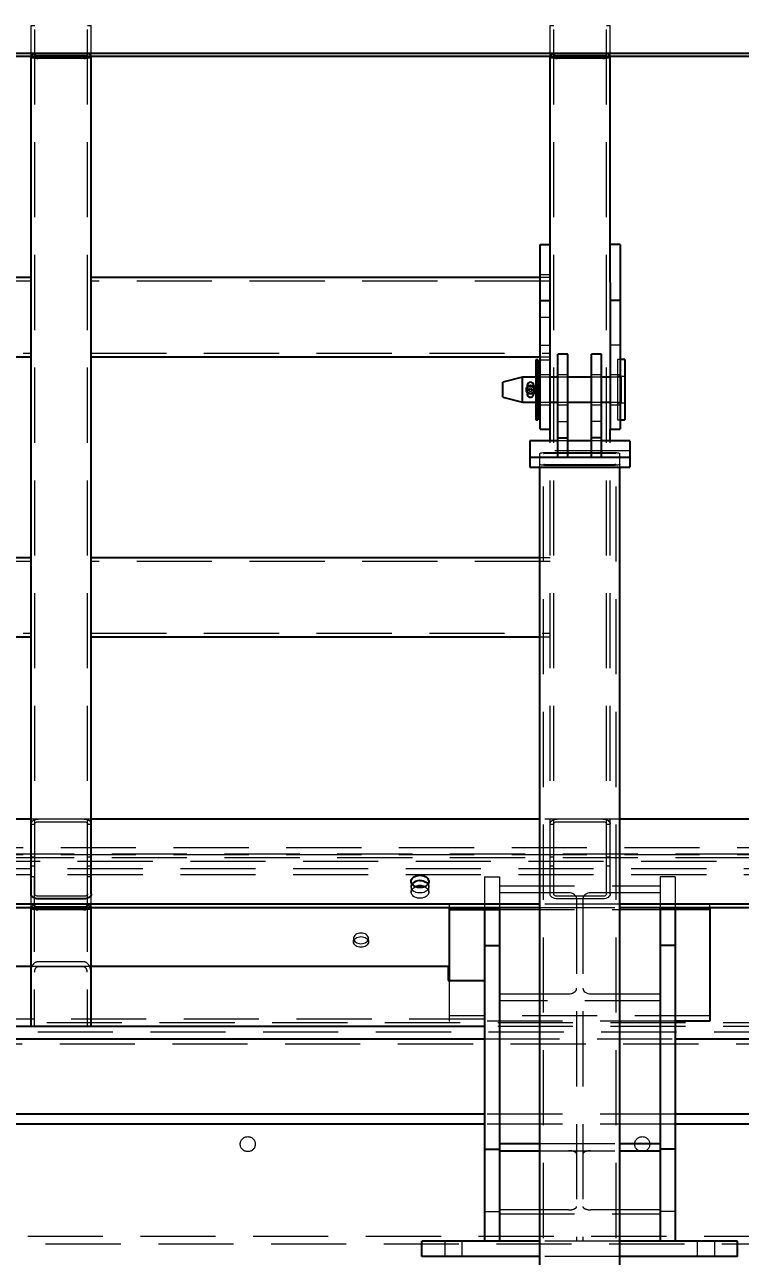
# Model space of a CAD drawing. Header units: millimetres. Extents: x 1293 to 41893, y 1011 to 26911.
# Drawn here: x 8971 to 9576, y 7712 to 8753 of the extents above; entities that cross this region are included whole.
import ezdxf

# ---------------------------------------------------------------- set-up
doc = ezdxf.new("R2010")
doc.units = ezdxf.units.MM
doc.header["$LTSCALE"] = 50
doc.linetypes.add('HIDDEN', pattern=[1.905, 1.27, -0.635])
doc.layers.add('CAPA_1', color=7, linetype='Continuous')
doc.layers.add('MAQUINAS', color=11, linetype='Continuous')
doc.styles.add('SLDTEXTSTYLE0', font='TXT', dxfattribs={"width": 0.75})
doc.dimstyles.new('SLDDIMSTYLE0', dxfattribs={"dimtxt": 100, "dimasz": 100, "dimexe": 0, "dimexo": 0.0625, "dimgap": 25, "dimtad": 2, "dimdec": 0, "dimlfac": 1.5, "dimrnd": 1e-09, "dimzin": 12, "dimdsep": 46, "dimtxsty": 'SLDTEXTSTYLE0', "dimsah": 1, "dimcen": 0.09, "dimadec": 0, "dimazin": 3, "dimtfac": 1, "dimtdec": 0, "dimtofl": 0, "dimtmove": 0, "dimatfit": 3, "dimfxl": 1, "dimfrac": 2, "dimtolj": 1, "dimtzin": 12, "dimarcsym": 0})

# ---------------------------------------------------------------- blocks, each defined once
blk = doc.blocks.new('_D_15')
at = {"layer": 'CAPA_1', "transparency": 16777216}
for p, q in [((6530.1, 8742.4), (6530.1, 9415.6)), ((16745.2, 6492), (16745.2, 9415.6)), ((6530.1, 9365.6), (16745.2, 9365.6))]:
    blk.add_line(p, q, dxfattribs=at)
for points in [[(6530.1, 9365.6), (6630.1, 9350.3), (6630.1, 9381)], [(16745.2, 9365.6), (16645.2, 9381), (16645.2, 9350.3)]]:
    blk.add_solid(points, dxfattribs=at)
at = {"layer": 'CAPA_1', "transparency": 16777216, "insert": (11452.9, 9494.6), "char_height": 100, "attachment_point": 1, "style": 'SLDTEXTSTYLE0'}
blk.add_mtext('15323', dxfattribs=at)
blk = doc.blocks.new('_D_16')
at = {"layer": 'CAPA_1', "transparency": 16777216}
for p, q in [((6530.1, 8742.4), (6530.1, 9115.6)), ((10510.5, 8346.2), (10510.5, 9115.6)), ((10510.5, 9065.6), (6530.1, 9065.6))]:
    blk.add_line(p, q, dxfattribs=at)
for points in [[(6530.1, 9065.6), (6630.1, 9050.3), (6630.1, 9081)], [(10510.5, 9065.6), (10410.5, 9081), (10410.5, 9050.3)]]:
    blk.add_solid(points, dxfattribs=at)
at = {"layer": 'CAPA_1', "transparency": 16777216, "insert": (8372.6, 9194.6), "char_height": 100, "attachment_point": 1, "style": 'SLDTEXTSTYLE0'}
blk.add_mtext('5971', dxfattribs=at)

msp = doc.modelspace()

# ---------------------------------------------------------------- linework, layer by layer
at = {"color": 1, "linetype": 'HIDDEN', "lineweight": 18}
for p, q in [((8976.3765994, 8751.9262688), (8979.4245994, 8751.9262688)), ((8976.3765994, 8725.989247), (8976.3765994, 8751.9262688)), ((8979.4245994, 8018.4474688), (8979.4245994, 8751.9262688)), ((9024.1285994, 8751.9262688), (9027.1765994, 8751.9262688)), ((9024.1285994, 8018.4474688), (9024.1285994, 8751.9262688)), ((9027.1765994, 8725.989247), (9027.1765994, 8751.9262688)), ((9414.9515994, 8751.9262688), (9417.9995994, 8751.9262688)), ((9414.9515994, 8725.989247), (9414.9515994, 8751.9262688)), ((9417.9995994, 8018.4474688), (9417.9995994, 8751.9262688)), ((9462.7035994, 8751.9262688), (9465.7515994, 8751.9262688)), ((9462.7035994, 8018.4474688), (9462.7035994, 8751.9262688)), ((9465.7515994, 8725.989247), (9465.7515994, 8751.9262688)), ((8979.4245994, 8724.2371458), (8976.3765994, 8724.2371458)), ((9021.0805994, 8726.5720124), (8982.4725994, 8726.5720124)), ((9021.0805994, 8726.3924072), (8982.4725994, 8726.3924072)), ((9027.1765994, 8724.2371458), (9024.1285994, 8724.2371458)), ((9417.9995994, 8724.2371458), (9414.9515994, 8724.2371458)), ((9459.6555994, 8726.5720124), (9421.0475994, 8726.5720124)), ((9459.6555994, 8726.3924072), (9421.0475994, 8726.3924072)), ((9465.7515994, 8724.2371458), (9462.7035994, 8724.2371458)), ((9465.7515994, 8566.8351763), (9465.7182661, 8566.8351763)), ((9465.7182661, 8566.8351763), (9465.7182661, 8534.7745143)), ((8976.3765994, 8535.9005672), (8588.6015994, 8535.9005672)), ((9414.9515994, 8535.9005672), (9027.1765994, 8535.9005672)), ((9406.4515994, 8541.473613), (9414.9182661, 8541.473613)), ((9414.9182661, 8538.9485672), (9406.4515994, 8538.9485672)), ((9465.7515994, 8410.9366675), (9465.7515994, 8535.2246747)), ((9406.4515994, 8505.5525886), (9414.9182661, 8505.5525886)), ((9406.4515994, 8481.9823625), (9414.9182661, 8481.9823625)), ((9474.1849327, 8481.9823625), (9465.7182661, 8481.9823625)), ((8588.6015994, 8475.20461), (8976.3765994, 8475.20461)), ((9027.1765994, 8475.20461), (9414.9515994, 8475.20461)), ((9406.4515994, 8472.15661), (9414.9182661, 8472.15661)), ((9406.4515994, 8469.6315641), (9414.9182661, 8469.6315641)), ((9471.8268163, 8469.671113), (9471.8268163, 8418.871113)), ((9474.1849327, 8469.671113), (9471.8268163, 8469.671113)), ((9404.6951497, 8455.701113), (9403.0018163, 8455.701113)), ((9404.6951497, 8454.8544463), (9403.0018163, 8454.8544463)), ((9414.9182661, 8456.9700009), (9406.4515994, 8456.9700009)), ((9414.9182661, 8454.8544463), (9406.4515994, 8454.8544463)), ((9414.9515994, 8433.6877796), (9414.9515994, 8454.8544463)), ((9430.0268163, 8456.971113), (9421.5601497, 8456.971113)), ((9430.0268163, 8454.8544463), (9421.5601497, 8454.8544463)), ((9458.493483, 8456.971113), (9450.0268163, 8456.971113)), ((9458.493483, 8454.8544463), (9450.0268163, 8454.8544463)), ((9474.1849327, 8456.9700009), (9465.7182661, 8456.9700009)), ((9475.0018163, 8454.8544463), (9465.7182661, 8454.8544463)), ((9478.1768163, 8455.3877796), (9471.8268163, 8455.3877796)), ((9475.0018163, 8454.8544463), (9475.0018163, 8433.6877796)), ((9395.4689934, 8440.7646801), (9401.1414563, 8440.7165995)), ((9401.1710941, 8444.2132072), (9395.4986312, 8444.2612878)), ((9401.1713811, 8444.2470727), (9395.4989182, 8444.2951533)), ((9401.2010189, 8447.7436804), (9395.528556, 8447.791761)), ((9403.0018163, 8433.6877796), (9404.6951497, 8433.6877796)), ((9403.0018163, 8432.841113), (9404.6951497, 8432.841113)), ((9406.4515994, 8433.6877796), (9414.9182661, 8433.6877796)), ((9406.4515994, 8431.5700009), (9414.9182661, 8431.5700009)), ((9421.5601497, 8433.6877796), (9430.0268163, 8433.6877796)), ((9421.5601497, 8431.571113), (9430.0268163, 8431.571113)), ((9450.0268163, 8433.6877796), (9458.493483, 8433.6877796)), ((9450.0268163, 8431.571113), (9458.493483, 8431.571113)), ((9465.7182661, 8433.6877796), (9475.0018163, 8433.6877796)), ((9465.7182661, 8431.5700009), (9474.1849327, 8431.5700009)), ((9471.8268163, 8433.1544463), (9478.1768163, 8433.1544463)), ((9471.8268163, 8418.871113), (9474.1849327, 8418.871113)), ((9421.5601497, 8417.4490666), (9430.0268163, 8417.4490666)), ((9458.493483, 8417.4490666), (9450.0268163, 8417.4490666)), ((9414.9515994, 8018.4474688), (9414.9515994, 8401.0026916)), ((9430.0268163, 8401.0026916), (9421.5601497, 8401.0026916)), ((9458.493483, 8401.0026916), (9450.0268163, 8401.0026916)), ((9465.7515994, 8018.4474688), (9465.7515994, 8401.0026916)), ((9482.3601497, 8392.6479332), (9397.693483, 8392.6479332)), ((9406.1601497, 8378.927674), (9406.1601497, 8390.2441438)), ((9409.3436163, 6870.3372095), (9409.3436163, 8390.2441438)), ((9412.527083, 8391.2759072), (9467.5265497, 8391.2759072)), ((9412.527083, 8390.7600255), (9467.5265497, 8390.7600255)), ((9470.7100163, 6870.3372095), (9470.7100163, 8390.2441438)), ((9473.893483, 8378.927674), (9473.893483, 8390.2441438)), ((9467.5265497, 8380.8155817), (9412.527083, 8380.8155817)), ((9467.5265497, 8380.2996999), (9412.527083, 8380.2996999)), ((8976.3765994, 8299.2554977), (8588.6015994, 8299.2554977)), ((9414.9515994, 8299.2554977), (9027.1765994, 8299.2554977)), ((9414.9515994, 8302.3034977), (9406.1601497, 8302.3034977)), ((8588.6015994, 8238.5595405), (8976.3765994, 8238.5595405)), ((9027.1765994, 8238.5595405), (9414.9515994, 8238.5595405)), ((9406.1601497, 8235.5115405), (9414.9515994, 8235.5115405)), ((9027.1765994, 8081.4888668), (8976.3765994, 8081.4888668)), ((8979.4245994, 8076.9987387), (8976.3765994, 8076.9987387)), ((8982.4725994, 8079.3336053), (9021.0805994, 8079.3336053)), ((9027.1765994, 8076.9987387), (9024.1285994, 8076.9987387)), ((9473.893483, 8081.4888668), (9406.1601497, 8081.4888668)), ((9417.9995994, 8076.9987387), (9414.9515994, 8076.9987387)), ((9421.0475994, 8079.3336053), (9459.6555994, 8079.3336053)), ((9465.7515994, 8076.9987387), (9462.7035994, 8076.9987387)), ((7096.4969692, 8057.5415171), (10502.0649327, 8057.5415171)), ((10507.9615427, 8045.5678423), (7095.2916519, 8045.5678423)), ((7096.4969692, 8051.5546797), (10502.0649327, 8051.5546797)), ((9584.3537317, 8051.8610926), (7251.0203983, 8051.8610926)), ((9584.3537317, 8048.8676739), (7251.0203983, 8048.8676739)), ((8979.4245994, 8049.3096157), (8976.3765994, 8049.3096157)), ((9027.1765994, 8049.3096157), (9024.1285994, 8049.3096157)), ((9417.9995994, 8049.3096157), (9414.9515994, 8049.3096157)), ((9465.7515994, 8049.3096157), (9462.7035994, 8049.3096157)), ((10499.4948761, 8034.3957061), (7191.6756998, 8034.3957061)), ((10499.4948761, 8039.5810049), (7242.1615427, 8039.5810049)), ((8979.4245994, 8041.8260689), (8976.3765994, 8041.8260689)), ((9027.1765994, 8041.8260689), (9024.1285994, 8041.8260689)), ((9417.9995994, 8041.8260689), (9414.9515994, 8041.8260689)), ((9465.7515994, 8041.8260689), (9462.7035994, 8041.8260689)), ((8979.1012094, 8032.8458128), (8976.0532094, 8032.8458128)), ((8976.0532094, 8032.8458128), (8976.0532094, 8006.908791)), ((8979.1012094, 8032.8458128), (8979.1012094, 7906.2731913)), ((9026.8532094, 8032.8458128), (9023.8052094, 8032.8458128)), ((9023.8052094, 8032.8458128), (9023.8052094, 7906.2731913)), ((9026.8532094, 8032.8458128), (9026.8532094, 8006.908791)), ((9297.6006998, 8028.8447669), (9297.6006998, 8019.8645108)), ((9312.4173665, 8019.8645108), (9312.4173665, 8028.8447669)), ((9359.4255427, 8032.8458128), (9372.1255427, 8032.8458128)), ((9359.4255427, 8032.8458128), (9359.4255427, 8006.908791)), ((9372.1255427, 8032.8458128), (9372.1255427, 8006.908791)), ((9372.1255427, 8025.1084147), (9507.9308761, 8025.1084147)), ((9520.6308761, 8032.8458128), (9507.9308761, 8032.8458128)), ((9507.9308761, 8032.8458128), (9507.9308761, 8006.908791)), ((9520.6308761, 8032.8458128), (9520.6308761, 8006.908791)), ((9021.0805994, 8016.2922073), (8982.4725994, 8016.2922073)), ((9430.6302094, 8019.1687177), (9372.1255427, 8019.1687177)), ((9459.6555994, 8016.2922073), (9421.0475994, 8016.2922073)), ((9459.6555994, 8014.1369459), (9421.0475994, 8014.1369459)), ((9437.4035427, 8014.3792478), (9437.4035427, 7724.7922405)), ((9442.6528761, 8014.3792478), (9442.6528761, 7724.7922405)), ((9507.9308761, 8019.1687177), (9449.4262094, 8019.1687177)), ((8979.1012094, 8005.1566897), (8976.0532094, 8005.1566897)), ((9020.7572094, 8007.4915563), (8982.1492094, 8007.4915563)), ((8982.1492094, 8007.3119512), (9020.7572094, 8007.3119512)), ((9026.8532094, 8005.1566897), (9023.8052094, 8005.1566897)), ((9330.0282094, 8006.908791), (9330.0282094, 8009.6468178)), ((9372.1255427, 8005.1566897), (9507.9308761, 8005.1566897)), ((9473.893483, 8009.6468178), (9406.1601497, 8009.6468178)), ((9406.1601497, 8006.908791), (9473.893483, 8006.908791)), ((9550.0282094, 8006.908791), (9550.0282094, 8009.6468178)), ((9248.8041465, 7980.7261505), (9248.8041465, 7977.7327317)), ((9261.5041465, 7977.7327317), (9261.5041465, 7980.7261505)), ((9020.7572094, 7960.9453459), (8982.1492094, 7960.9453459)), ((9026.8532094, 7957.0731913), (8976.0532094, 7957.0731913)), ((9020.7572094, 7956.634823), (8982.1492094, 7956.634823)), ((9330.0282094, 7910.8757856), (9330.0282094, 7945.0731913)), ((9372.1255427, 7933.821872), (9430.6302094, 7933.821872)), ((9449.4262094, 7933.821872), (9507.9308761, 7933.821872)), ((9507.9308761, 7927.8821751), (9372.1255427, 7927.8821751)), ((7370.3990058, 7909.5912083), (9703.7323392, 7909.5912083)), ((9359.4255427, 7912.6231913), (7766.3308761, 7912.6231913)), ((9550.0282094, 7915.3659136), (9330.0282094, 7915.3659136)), ((9520.6308761, 7910.8757856), (9330.0282094, 7910.8757856)), ((7362.7268163, 7901.8837444), (10507.9615427, 7901.8837444)), ((7370.3990058, 7906.5977896), (9703.7323392, 7906.5977896)), ((10492.8282094, 7891.2302403), (7369.393483, 7891.2302403)), ((9359.4255427, 7895.8969069), (9520.6308761, 7895.8969069)), ((9406.1601497, 7807.3138877), (9473.893483, 7807.3138877)), ((9406.1601497, 7801.3741908), (9473.893483, 7801.3741908)), ((9359.4255427, 7750.1089111), (9372.1255427, 7750.1089111)), ((9430.6302094, 7751.3791661), (9372.1255427, 7751.3791661)), ((9372.1255427, 7747.8997722), (9507.9308761, 7747.8997722)), ((9507.9308761, 7751.3791661), (9449.4262094, 7751.3791661)), ((9520.6308761, 7750.1089111), (9507.9308761, 7750.1089111)), ((7354.2601497, 7729.2302403), (10499.4948761, 7729.2302403)), ((7369.393483, 7722.5635736), (10492.8282094, 7722.5635736)), ((9325.9532094, 7724.7922405), (9325.9532094, 7712.0922405)), ((9340.7698761, 7712.0922405), (9340.7698761, 7724.7922405)), ((9473.893483, 7724.7922405), (9406.1601497, 7724.7922405)), ((9539.2865427, 7724.7922405), (9539.2865427, 7712.0922405)), ((9554.1032094, 7712.0922405), (9554.1032094, 7724.7922405)), ((9473.893483, 7712.0922405), (9406.1601497, 7712.0922405))]:
    msp.add_line(p, q, dxfattribs=at)
at = {"color": 7, "linetype": 'Continuous', "lineweight": 25}
for p, q in [((6638.2402488, 8728.7272738), (10133.6971124, 8728.7272738)), ((6638.2402488, 8725.989247), (10133.6971124, 8725.989247)), ((8976.3765994, 8018.4474688), (8976.3765994, 8725.989247)), ((9021.0805994, 8724.2371458), (8982.4725994, 8724.2371458)), ((9027.1765994, 8018.4474688), (9027.1765994, 8725.989247)), ((9414.9515994, 8454.8544463), (9414.9515994, 8725.989247)), ((9459.6555994, 8724.2371458), (9421.0475994, 8724.2371458)), ((9465.7515994, 8535.2246747), (9465.7515994, 8725.989247)), ((9406.4515994, 8566.8351763), (9414.9182661, 8566.8351763)), ((9406.4515994, 8410.9366675), (9406.4515994, 8566.8351763)), ((9414.9182661, 8410.9366675), (9414.9182661, 8566.8351763)), ((9474.1849327, 8566.8351763), (9465.7515994, 8566.8351763)), ((9474.1849327, 8566.8351763), (9474.1849327, 8410.9366675)), ((8976.3765994, 8538.9485672), (8588.6015994, 8538.9485672)), ((9406.4515994, 8538.9485672), (9027.1765994, 8538.9485672)), ((9414.9515994, 8538.9485672), (9414.9182661, 8538.9485672)), ((9465.7182661, 8534.7745143), (9465.7182661, 8410.9366675)), ((9406.4515994, 8519.6947242), (9414.9182661, 8519.6947242)), ((9474.1849327, 8519.6947242), (9465.7182661, 8519.6947242)), ((8588.6015994, 8472.15661), (8976.3765994, 8472.15661)), ((9027.1765994, 8472.15661), (9406.4515994, 8472.15661)), ((9414.9182661, 8472.15661), (9414.9515994, 8472.15661)), ((9430.0268163, 8474.271113), (9421.5601497, 8474.271113)), ((9421.5601497, 8387.2824325), (9421.5601497, 8474.271113)), ((9430.0268163, 8387.2824325), (9430.0268163, 8474.271113)), ((9458.493483, 8474.271113), (9450.0268163, 8474.271113)), ((9450.0268163, 8387.2824325), (9450.0268163, 8474.271113)), ((9458.493483, 8387.2824325), (9458.493483, 8474.271113)), ((9404.6951497, 8469.6044463), (9403.0018163, 8469.6044463)), ((9403.0018163, 8469.6044463), (9403.0018163, 8418.9377796)), ((9404.6951497, 8469.6044463), (9404.6951497, 8418.9377796)), ((9478.1768163, 8469.671113), (9474.1849327, 8469.671113)), ((9478.1768163, 8469.671113), (9478.1768163, 8418.871113)), ((9391.668483, 8454.8544463), (9375.0018163, 8450.6989796)), ((9375.0018163, 8437.8432464), (9375.0018163, 8450.6989796)), ((9403.0018163, 8454.8544463), (9391.668483, 8454.8544463)), ((9391.668483, 8433.6877796), (9391.668483, 8454.8544463)), ((9406.4515994, 8454.8544463), (9404.6951497, 8454.8544463)), ((9421.5601497, 8454.8544463), (9414.9182661, 8454.8544463)), ((9450.0268163, 8454.8544463), (9430.0268163, 8454.8544463)), ((9465.7182661, 8454.8544463), (9458.493483, 8454.8544463)), ((9395.528556, 8447.791761), (9395.4689934, 8440.7646801)), ((9401.2010189, 8447.7436804), (9401.1414563, 8440.7165995)), ((9375.0018163, 8437.8432464), (9391.668483, 8433.6877796)), ((9391.668483, 8433.6877796), (9403.0018163, 8433.6877796)), ((9404.6951497, 8433.6877796), (9406.4515994, 8433.6877796)), ((9414.9182661, 8433.6877796), (9421.5601497, 8433.6877796)), ((9414.9515994, 8401.0026916), (9414.9515994, 8433.6877796)), ((9430.0268163, 8433.6877796), (9450.0268163, 8433.6877796)), ((9458.493483, 8433.6877796), (9465.7182661, 8433.6877796)), ((9403.0018163, 8418.9377796), (9404.6951497, 8418.9377796)), ((9474.1849327, 8418.871113), (9478.1768163, 8418.871113)), ((9406.4515994, 8410.9366675), (9414.9182661, 8410.9366675)), ((9465.7182661, 8410.9366675), (9474.1849327, 8410.9366675)), ((9465.7515994, 8401.0026916), (9465.7515994, 8410.9366675)), ((9421.5601497, 8401.0026916), (9397.693483, 8401.0026916)), ((9397.693483, 8401.0026916), (9397.693483, 8378.927674)), ((9421.5601497, 8403.7288075), (9430.0268163, 8403.7288075)), ((9450.0268163, 8401.0026916), (9430.0268163, 8401.0026916)), ((9458.493483, 8403.7288075), (9450.0268163, 8403.7288075)), ((9482.3601497, 8401.0026916), (9458.493483, 8401.0026916)), ((9482.3601497, 8401.0026916), (9482.3601497, 8378.927674)), ((9397.693483, 8387.2824325), (9482.3601497, 8387.2824325)), ((9397.693483, 8378.927674), (9482.3601497, 8378.927674)), ((9406.1601497, 7085.5262403), (9406.1601497, 8378.927674)), ((9473.893483, 7085.5262403), (9473.893483, 8378.927674)), ((8976.3765994, 8302.3034977), (8588.6015994, 8302.3034977)), ((9406.1601497, 8302.3034977), (9027.1765994, 8302.3034977)), ((8588.6015994, 8235.5115405), (8976.3765994, 8235.5115405)), ((9027.1765994, 8235.5115405), (9406.1601497, 8235.5115405)), ((8976.3765994, 8081.4888668), (8588.6015994, 8081.4888668)), ((9406.1601497, 8081.4888668), (9027.1765994, 8081.4888668)), ((10459.7315994, 8081.4888668), (9473.893483, 8081.4888668)), ((9021.0805994, 8014.1369459), (8982.4725994, 8014.1369459)), ((9406.1601497, 8009.6468178), (7719.593483, 8009.6468178)), ((7719.593483, 8006.908791), (9406.1601497, 8006.908791)), ((8976.0532094, 8006.908791), (8976.0532094, 7906.2731913)), ((9020.7572094, 8005.1566897), (8982.1492094, 8005.1566897)), ((9026.8532094, 8006.908791), (9026.8532094, 7906.2731913)), ((9330.0282094, 7945.0731913), (9330.0282094, 8006.908791)), ((9330.0282094, 8005.1566897), (9372.1255427, 8005.1566897)), ((9359.4255427, 8006.908791), (9359.4255427, 7724.7922405)), ((9372.1255427, 8006.908791), (9372.1255427, 7724.7922405)), ((10504.1815994, 8009.6468178), (9473.893483, 8009.6468178)), ((9473.893483, 8006.908791), (10499.4948761, 8006.908791)), ((9507.9308761, 8006.908791), (9507.9308761, 7724.7922405)), ((9550.0282094, 8005.1566897), (9507.9308761, 8005.1566897)), ((9520.6308761, 8006.908791), (9520.6308761, 7724.7922405)), ((9550.0282094, 8006.908791), (9550.0282094, 7910.8757856)), ((9359.4255427, 7974.6558744), (9372.1255427, 7974.6558744)), ((9520.6308761, 7974.6558744), (9507.9308761, 7974.6558744)), ((8976.0532094, 7957.0731913), (8588.2782094, 7957.0731913)), ((9328.7588761, 7957.0731913), (9026.8532094, 7957.0731913)), ((9328.7588761, 7957.0731913), (9328.7588761, 7945.0731913)), ((9328.7588761, 7945.0731913), (9359.4255427, 7945.0731913)), ((9550.0282094, 7910.8757856), (9520.6308761, 7910.8757856)), ((9359.4255427, 7906.2731913), (7766.3308761, 7906.2731913)), ((7766.3308761, 7895.8969069), (9359.4255427, 7895.8969069)), ((9520.6308761, 7895.8969069), (10491.5568163, 7895.8969069)), ((9372.1255427, 7807.3138877), (9406.1601497, 7807.3138877)), ((9473.893483, 7807.3138877), (9507.9308761, 7807.3138877)), ((9359.4255427, 7802.6444457), (9372.1255427, 7802.6444457)), ((9372.1255427, 7801.3741908), (9406.1601497, 7801.3741908)), ((9473.893483, 7801.3741908), (9507.9308761, 7801.3741908)), ((9520.6308761, 7802.6444457), (9507.9308761, 7802.6444457)), ((9406.1601497, 7724.7922405), (9306.6948761, 7724.7922405)), ((9306.6948761, 7712.0922405), (9306.6948761, 7724.7922405)), ((9573.3615427, 7724.7922405), (9473.893483, 7724.7922405)), ((9573.3615427, 7712.0922405), (9573.3615427, 7724.7922405)), ((9406.1601497, 7712.0922405), (9306.6948761, 7712.0922405)), ((9573.3615427, 7712.0922405), (9473.893483, 7712.0922405))]:
    msp.add_line(p, q, dxfattribs=at)
at = {"color": 1, "linetype": 'HIDDEN', "lineweight": 18, "flags": 128}
for points in [[(8982.4725994, 8728.7272738), (8981.2833288, 8728.6444483), (8980.1397612, 8728.3991548), (8979.0858433, 8728.0008197), (8978.1620765, 8727.4647509), (8977.4039606, 8726.8115491), (8976.8406298, 8726.0663166), (8976.4937323, 8725.2576922), (8976.3765994, 8724.4167509)], [(8982.4725994, 8726.3924072), (8981.8779641, 8726.43382), (8981.3061803, 8726.5564667), (8980.7792213, 8726.7556343), (8980.3173379, 8727.0236687), (8979.93828, 8727.3502696), (8979.6566146, 8727.7228858), (8979.4831659, 8728.127198), (8979.4245994, 8728.5476687)], [(8982.4725994, 8726.5720124), (8981.8779641, 8726.5305996), (8981.3061803, 8726.4079528), (8980.7792213, 8726.2087853), (8980.3173379, 8725.9407509), (8979.93828, 8725.61415), (8979.6566146, 8725.2415337), (8979.4831659, 8724.8372215), (8979.4245994, 8724.4167509)], [(9027.1765994, 8724.4167509), (9027.0594665, 8725.2576922), (9026.712569, 8726.0663166), (9026.1492382, 8726.8115491), (9025.3911223, 8727.4647509), (9024.4673555, 8728.0008197), (9023.4134376, 8728.3991548), (9022.26987, 8728.6444483), (9021.0805994, 8728.7272738)], [(9024.1285994, 8728.5476687), (9024.0700329, 8728.127198), (9023.8965842, 8727.7228858), (9023.6149188, 8727.3502696), (9023.2358609, 8727.0236687), (9022.7739775, 8726.7556343), (9022.2470185, 8726.5564667), (9021.6752347, 8726.43382), (9021.0805994, 8726.3924072)], [(9024.1285994, 8724.4167509), (9024.0700329, 8724.8372215), (9023.8965842, 8725.2415337), (9023.6149188, 8725.61415), (9023.2358609, 8725.9407509), (9022.7739775, 8726.2087853), (9022.2470185, 8726.4079528), (9021.6752347, 8726.5305996), (9021.0805994, 8726.5720124)], [(9421.0475994, 8728.7272738), (9419.8583288, 8728.6444483), (9418.7147612, 8728.3991548), (9417.6608433, 8728.0008197), (9416.7370765, 8727.4647509), (9415.9789606, 8726.8115491), (9415.4156298, 8726.0663166), (9415.0687323, 8725.2576922), (9414.9515994, 8724.4167509)], [(9421.0475994, 8726.3924072), (9420.4529641, 8726.43382), (9419.8811803, 8726.5564667), (9419.3542213, 8726.7556343), (9418.8923379, 8727.0236687), (9418.51328, 8727.3502696), (9418.2316146, 8727.7228858), (9418.0581659, 8728.127198), (9417.9995994, 8728.5476687)], [(9421.0475994, 8726.5720124), (9420.4529641, 8726.5305996), (9419.8811803, 8726.4079528), (9419.3542213, 8726.2087853), (9418.8923379, 8725.9407509), (9418.51328, 8725.61415), (9418.2316146, 8725.2415337), (9418.0581659, 8724.8372215), (9417.9995994, 8724.4167509)], [(9465.7515994, 8724.4167509), (9465.6344665, 8725.2576922), (9465.287569, 8726.0663166), (9464.7242382, 8726.8115491), (9463.9661223, 8727.4647509), (9463.0423555, 8728.0008197), (9461.9884376, 8728.3991548), (9460.84487, 8728.6444483), (9459.6555994, 8728.7272738)], [(9462.7035994, 8728.5476687), (9462.6450329, 8728.127198), (9462.4715842, 8727.7228858), (9462.1899188, 8727.3502696), (9461.8108609, 8727.0236687), (9461.3489775, 8726.7556343), (9460.8220185, 8726.5564667), (9460.2502347, 8726.43382), (9459.6555994, 8726.3924072)], [(9462.7035994, 8724.4167509), (9462.6450329, 8724.8372215), (9462.4715842, 8725.2415337), (9462.1899188, 8725.61415), (9461.8108609, 8725.9407509), (9461.3489775, 8726.2087853), (9460.8220185, 8726.4079528), (9460.2502347, 8726.5305996), (9459.6555994, 8726.5720124)], [(9406.1601497, 8390.2441438), (9406.2824885, 8390.4454308), (9406.6448036, 8390.6389826), (9407.2331714, 8390.8173608), (9408.0249813, 8390.9737107), (9408.9898044, 8391.1020237), (9410.0905631, 8391.1973689), (9411.2849559, 8391.2560822), (9412.527083, 8391.2759072)], [(9409.3436163, 8390.2441438), (9409.4047858, 8390.3447873), (9409.5859433, 8390.4415632), (9409.8801272, 8390.5307523), (9410.2760321, 8390.6089272), (9410.7584437, 8390.6730838), (9411.308823, 8390.7207563), (9411.9060195, 8390.750113), (9412.527083, 8390.7600255)], [(9467.5265497, 8391.2759072), (9468.7686767, 8391.2560822), (9469.9630696, 8391.1973689), (9471.0638283, 8391.1020237), (9472.0286514, 8390.9737107), (9472.8204613, 8390.8173608), (9473.4088291, 8390.6389826), (9473.7711442, 8390.4454308), (9473.893483, 8390.2441438)], [(9467.5265497, 8390.7600255), (9468.1476132, 8390.750113), (9468.7448096, 8390.7207563), (9469.295189, 8390.6730838), (9469.7776005, 8390.6089272), (9470.1735055, 8390.5307523), (9470.4676894, 8390.4415632), (9470.6488469, 8390.3447873), (9470.7100163, 8390.2441438)], [(9412.527083, 8380.2996999), (9411.2849559, 8380.319525), (9410.0905631, 8380.3782382), (9408.9898044, 8380.4735834), (9408.0249813, 8380.6018965), (9407.2331714, 8380.7582463), (9406.6448036, 8380.9366246), (9406.2824885, 8381.1301763), (9406.1601497, 8381.3314634)], [(9412.527083, 8380.8155817), (9411.9060195, 8380.8254942), (9411.308823, 8380.8548508), (9410.7584437, 8380.9025234), (9410.2760321, 8380.9666799), (9409.8801272, 8381.0448549), (9409.5859433, 8381.134044), (9409.4047858, 8381.2308199), (9409.3436163, 8381.3314634)], [(9473.893483, 8381.3314634), (9473.7711442, 8381.1301763), (9473.4088291, 8380.9366246), (9472.8204613, 8380.7582463), (9472.0286514, 8380.6018965), (9471.0638283, 8380.4735834), (9469.9630696, 8380.3782382), (9468.7686767, 8380.319525), (9467.5265497, 8380.2996999)], [(9470.7100163, 8381.3314634), (9470.6488469, 8381.2308199), (9470.4676894, 8381.134044), (9470.1735055, 8381.0448549), (9469.7776005, 8380.9666799), (9469.295189, 8380.9025234), (9468.7448096, 8380.8548508), (9468.1476132, 8380.8254942), (9467.5265497, 8380.8155817)], [(8976.3765994, 8077.1783438), (8976.4937323, 8078.0192851), (8976.8406298, 8078.8279095), (8977.4039606, 8079.5731421), (8978.1620765, 8080.2263438), (8979.0858433, 8080.7624127), (8980.1397612, 8081.1607478), (8981.2833288, 8081.4060413), (8982.4725994, 8081.4888668)], [(8979.4245994, 8077.1783438), (8979.4831659, 8077.5988145), (8979.6566146, 8078.0031267), (8979.93828, 8078.375743), (8980.3173379, 8078.7023438), (8980.7792213, 8078.9703783), (8981.3061803, 8079.1695458), (8981.8779641, 8079.2921926), (8982.4725994, 8079.3336053)], [(9021.0805994, 8081.4888668), (9022.26987, 8081.4060413), (9023.4134376, 8081.1607478), (9024.4673555, 8080.7624127), (9025.3911223, 8080.2263438), (9026.1492382, 8079.5731421), (9026.712569, 8078.8279095), (9027.0594665, 8078.0192851), (9027.1765994, 8077.1783438)], [(9021.0805994, 8079.3336053), (9021.6752347, 8079.2921926), (9022.2470185, 8079.1695458), (9022.7739775, 8078.9703783), (9023.2358609, 8078.7023438), (9023.6149188, 8078.375743), (9023.8965842, 8078.0031267), (9024.0700329, 8077.5988145), (9024.1285994, 8077.1783438)], [(9414.9515994, 8077.1783438), (9415.0687323, 8078.0192851), (9415.4156298, 8078.8279095), (9415.9789606, 8079.5731421), (9416.7370765, 8080.2263438), (9417.6608433, 8080.7624127), (9418.7147612, 8081.1607478), (9419.8583288, 8081.4060413), (9421.0475994, 8081.4888668)], [(9417.9995994, 8077.1783438), (9418.0581659, 8077.5988145), (9418.2316146, 8078.0031267), (9418.51328, 8078.375743), (9418.8923379, 8078.7023438), (9419.3542213, 8078.9703783), (9419.8811803, 8079.1695458), (9420.4529641, 8079.2921926), (9421.0475994, 8079.3336053)], [(9459.6555994, 8081.4888668), (9460.84487, 8081.4060413), (9461.9884376, 8081.1607478), (9463.0423555, 8080.7624127), (9463.9661223, 8080.2263438), (9464.7242382, 8079.5731421), (9465.287569, 8078.8279095), (9465.6344665, 8078.0192851), (9465.7515994, 8077.1783438)], [(9459.6555994, 8079.3336053), (9460.2502347, 8079.2921926), (9460.8220185, 8079.1695458), (9461.3489775, 8078.9703783), (9461.8108609, 8078.7023438), (9462.1899188, 8078.375743), (9462.4715842, 8078.0031267), (9462.6450329, 8077.5988145), (9462.7035994, 8077.1783438)], [(9311.7025175, 8026.5997078), (9312.0547768, 8025.973419), (9312.3503193, 8025.0578175), (9312.4099068, 8024.1196152), (9312.2316241, 8023.1889668), (9311.8212014, 8022.295784), (9311.19183, 8021.4687745), (9310.3637384, 8020.7345191), (9309.3635422, 8020.1166173), (9308.2233885, 8019.634929), (9306.9799228, 8019.304936), (9305.673111, 8019.1372447), (9304.3449552, 8019.1372447), (9303.0381435, 8019.304936), (9301.7946778, 8019.634929), (9300.6545241, 8020.1166173), (9299.6543278, 8020.7345191), (9298.8262363, 8021.4687745), (9298.1968649, 8022.295784), (9297.7864422, 8023.1889668), (9297.6081595, 8024.1196152), (9297.667747, 8025.0578175), (9297.9632894, 8025.973419), (9298.3155488, 8026.5997079)], [(9308.8249097, 8024.3546382), (9309.8832625, 8023.8094627), (9310.8011014, 8023.1306514), (9311.5327784, 8022.3468636), (9312.0547768, 8021.483291), (9312.3503193, 8020.5676894), (9312.4099068, 8019.6294872), (9312.2316241, 8018.6988387), (9311.8212014, 8017.805656), (9311.19183, 8016.9786465), (9310.3637384, 8016.244391), (9309.3635422, 8015.6264892), (9308.2233885, 8015.1448009), (9306.9799228, 8014.814808), (9305.673111, 8014.6471166), (9304.3449552, 8014.6471166), (9303.0381435, 8014.814808), (9301.7946778, 8015.1448009), (9300.6545241, 8015.6264892), (9299.6543278, 8016.244391), (9298.8262363, 8016.9786465), (9298.1968649, 8017.805656), (9297.7864422, 8018.6988387), (9297.6081595, 8019.6294872), (9297.667747, 8020.5676894), (9297.9632894, 8021.483291), (9298.4852879, 8022.3468636), (9299.2169649, 8023.1306514), (9300.1348037, 8023.8094627), (9301.1931566, 8024.3546382)], [(8982.4725994, 8016.2922073), (8981.8779641, 8016.3336201), (8981.3061803, 8016.4562668), (8980.7792213, 8016.6554344), (8980.3173379, 8016.9234688), (8979.93828, 8017.2500697), (8979.6566146, 8017.6226859), (8979.4831659, 8018.0269982), (8979.4245994, 8018.4474688)], [(9024.1285994, 8018.4474688), (9024.0700329, 8018.0269982), (9023.8965842, 8017.6226859), (9023.6149188, 8017.2500697), (9023.2358609, 8016.9234688), (9022.7739775, 8016.6554344), (9022.2470185, 8016.4562668), (9021.6752347, 8016.3336201), (9021.0805994, 8016.2922073)], [(9421.0475994, 8014.1369459), (9419.8583288, 8014.2197714), (9418.7147612, 8014.4650649), (9417.6608433, 8014.8634), (9416.7370765, 8015.3994688), (9415.9789606, 8016.0526706), (9415.4156298, 8016.7979031), (9415.0687323, 8017.6065275), (9414.9515994, 8018.4474688)], [(9421.0475994, 8016.2922073), (9420.4529641, 8016.3336201), (9419.8811803, 8016.4562668), (9419.3542213, 8016.6554344), (9418.8923379, 8016.9234688), (9418.51328, 8017.2500697), (9418.2316146, 8017.6226859), (9418.0581659, 8018.0269982), (9417.9995994, 8018.4474688)], [(9437.4035427, 8014.3792478), (9437.273395, 8015.313627), (9436.8879534, 8016.2120986), (9436.2620303, 8017.0401347), (9435.4196793, 8017.7659145), (9434.3932718, 8018.3615465), (9433.2222519, 8018.804141), (9431.9516212, 8019.0766894), (9430.6302094, 8019.1687177)], [(9449.4262094, 8019.1687177), (9448.1047976, 8019.0766894), (9446.834167, 8018.804141), (9445.663147, 8018.3615465), (9444.6367395, 8017.7659145), (9443.7943886, 8017.0401347), (9443.1684654, 8016.2120986), (9442.7830238, 8015.313627), (9442.6528761, 8014.3792478)], [(9465.7515994, 8018.4474688), (9465.6344665, 8017.6065275), (9465.287569, 8016.7979031), (9464.7242382, 8016.0526706), (9463.9661223, 8015.3994688), (9463.0423555, 8014.8634), (9461.9884376, 8014.4650649), (9460.84487, 8014.2197714), (9459.6555994, 8014.1369459)], [(9462.7035994, 8018.4474688), (9462.6450329, 8018.0269982), (9462.4715842, 8017.6226859), (9462.1899188, 8017.2500697), (9461.8108609, 8016.9234688), (9461.3489775, 8016.6554344), (9460.8220185, 8016.4562668), (9460.2502347, 8016.3336201), (9459.6555994, 8016.2922073)], [(8982.1492094, 8009.6468178), (8980.9599388, 8009.5639923), (8979.8163712, 8009.3186988), (8978.7624533, 8008.9203637), (8977.8386865, 8008.3842949), (8977.0805707, 8007.7310931), (8976.5172398, 8006.9858606), (8976.1703423, 8006.1772362), (8976.0532094, 8005.3362949)], [(8979.1012094, 8009.4672127), (8979.1597759, 8009.046742), (8979.3332246, 8008.6424298), (8979.61489, 8008.2698136), (8979.9939479, 8007.9432127), (8980.4558313, 8007.6751783), (8980.9827903, 8007.4760107), (8981.5545741, 8007.353364), (8982.1492094, 8007.3119512)], [(8982.1492094, 8007.4915563), (8981.5545741, 8007.4501436), (8980.9827903, 8007.3274968), (8980.4558313, 8007.1283293), (8979.9939479, 8006.8602949), (8979.61489, 8006.533694), (8979.3332246, 8006.1610777), (8979.1597759, 8005.7567655), (8979.1012094, 8005.3362949)], [(9026.8532094, 8005.3362949), (9026.7360765, 8006.1772362), (9026.389179, 8006.9858606), (9025.8258482, 8007.7310931), (9025.0677324, 8008.3842949), (9024.1439656, 8008.9203637), (9023.0900476, 8009.3186988), (9021.94648, 8009.5639923), (9020.7572094, 8009.6468178)], [(9020.7572094, 8007.3119512), (9021.3518447, 8007.353364), (9021.9236285, 8007.4760107), (9022.4505875, 8007.6751783), (9022.9124709, 8007.9432127), (9023.2915288, 8008.2698136), (9023.5731942, 8008.6424298), (9023.7466429, 8009.046742), (9023.8052094, 8009.4672127)], [(9023.8052094, 8005.3362949), (9023.7466429, 8005.7567655), (9023.5731942, 8006.1610777), (9023.2915288, 8006.533694), (9022.9124709, 8006.8602949), (9022.4505875, 8007.1283293), (9021.9236285, 8007.3274968), (9021.3518447, 8007.4501436), (9020.7572094, 8007.4915563)], [(9255.1541465, 7976.2360224), (9256.3929701, 7976.3222989), (9257.5841863, 7976.577813), (9258.6820175, 7976.9927454), (9259.6442746, 7977.5511505), (9260.4339786, 7978.231569), (9261.0207816, 7979.0078528), (9261.3821331, 7979.8501699), (9261.5041465, 7980.7261505), (9261.3821331, 7981.602131), (9261.0207816, 7982.4444481), (9260.4339786, 7983.2207319), (9259.6442746, 7983.9011505), (9258.6820175, 7984.4595555), (9257.5841863, 7984.8744879), (9256.3929701, 7985.130002), (9255.1541465, 7985.2162785), (9253.915323, 7985.130002), (9252.7241067, 7984.8744879), (9251.6262755, 7984.4595555), (9250.6640185, 7983.9011505), (9249.8743145, 7983.2207319), (9249.2875115, 7982.4444481), (9248.92616, 7981.602131), (9248.8041465, 7980.7261505), (9248.92616, 7979.8501699), (9249.2875115, 7979.0078528), (9249.8743145, 7978.231569), (9250.6640185, 7977.5511505), (9251.6262755, 7976.9927454), (9252.7241067, 7976.577813), (9253.915323, 7976.3222989), (9255.1541465, 7976.2360224)], [(9255.1541465, 7973.2426037), (9253.915323, 7973.3288802), (9252.7241067, 7973.5843943), (9251.6262755, 7973.9993267), (9250.6640185, 7974.5577317), (9249.8743145, 7975.2381503), (9249.2875115, 7976.0144341), (9248.92616, 7976.8567512), (9248.8041465, 7977.7327317), (9248.92616, 7978.6087123), (9249.2875115, 7979.4510294), (9249.8743145, 7980.2273132), (9250.6640185, 7980.9077317), (9251.6262755, 7981.4661368), (9252.7241067, 7981.8810692), (9253.915323, 7982.1365833), (9255.1541465, 7982.2228598), (9256.3929701, 7982.1365833), (9257.5841863, 7981.8810692), (9258.6820175, 7981.4661368), (9259.6442746, 7980.9077317), (9260.4339786, 7980.2273132), (9261.0207816, 7979.4510294), (9261.3821331, 7978.6087123), (9261.5041465, 7977.7327317), (9261.3821331, 7976.8567512), (9261.0207816, 7976.0144341), (9260.4339786, 7975.2381503), (9259.6442746, 7974.5577317), (9258.6820175, 7973.9993267), (9257.5841863, 7973.5843943), (9256.3929701, 7973.3288802), (9255.1541465, 7973.2426037)], [(9430.6302094, 7933.821872), (9431.9516212, 7933.9139004), (9433.2222519, 7934.1864487), (9434.3932718, 7934.6290433), (9435.4196793, 7935.2246753), (9436.2620303, 7935.950455), (9436.8879534, 7936.7784912), (9437.273395, 7937.6769627), (9437.4035427, 7938.611342)], [(9442.6528761, 7938.611342), (9442.7830238, 7937.6769627), (9443.1684654, 7936.7784912), (9443.7943886, 7935.950455), (9444.6367395, 7935.2246753), (9445.663147, 7934.6290433), (9446.834167, 7934.1864487), (9448.1047976, 7933.9139004), (9449.4262094, 7933.821872)]]:
    msp.add_lwpolyline(points, dxfattribs=at)
at = {"color": 7, "linetype": 'Continuous', "lineweight": 25, "flags": 128}
for points in [[(9305.0090331, 8034.0832497), (9306.3318421, 8033.9990651), (9307.6121349, 8033.7492171), (9308.8087619, 8033.3417361), (9309.8832625, 8032.7897188), (9310.8011014, 8032.1109075), (9311.5327784, 8031.3271197), (9312.0547768, 8030.4635471), (9312.3503193, 8029.5479456), (9312.4099068, 8028.6097433), (9312.2316241, 8027.6790948), (9311.8212014, 8026.7859121), (9311.19183, 8025.9589026), (9310.3637384, 8025.2246472), (9309.3635422, 8024.6067454), (9308.2233885, 8024.1250571), (9306.9799228, 8023.7950641), (9305.673111, 8023.6273728), (9304.3449552, 8023.6273728), (9303.0381435, 8023.7950641), (9301.7946778, 8024.1250571), (9300.6545241, 8024.6067454), (9299.6543278, 8025.2246472), (9298.8262363, 8025.9589026), (9298.1968649, 8026.7859121), (9297.7864422, 8027.6790948), (9297.6081595, 8028.6097433), (9297.667747, 8029.5479456), (9297.9632894, 8030.4635471), (9298.4852879, 8031.3271197), (9299.2169649, 8032.1109075), (9300.1348037, 8032.7897188), (9301.2093043, 8033.3417361), (9302.4059313, 8033.7492171), (9303.6862241, 8033.9990651), (9305.0090331, 8034.0832497)], [(9305.0090331, 8029.5931216), (9306.3318421, 8029.508937), (9307.6121349, 8029.2590891), (9308.8087619, 8028.851608), (9309.8832625, 8028.2995907), (9310.8011014, 8027.6207794), (9311.5327784, 8026.8369917), (9311.7025175, 8026.5997078)], [(8982.4725994, 8014.1369459), (8981.2833288, 8014.2197714), (8980.1397612, 8014.4650649), (8979.0858433, 8014.8634), (8978.1620765, 8015.3994688), (8977.4039606, 8016.0526706), (8976.8406298, 8016.7979031), (8976.4937323, 8017.6065275), (8976.3765994, 8018.4474688)], [(9027.1765994, 8018.4474688), (9027.0594665, 8017.6065275), (9026.712569, 8016.7979031), (9026.1492382, 8016.0526706), (9025.3911223, 8015.3994688), (9024.4673555, 8014.8634), (9023.4134376, 8014.4650649), (9022.26987, 8014.2197714), (9021.0805994, 8014.1369459)]]:
    msp.add_lwpolyline(points, dxfattribs=at)
at = {"color": 1, "linetype": 'HIDDEN', "lineweight": 18}
for centre in [(9159.4948761, 7806.8969069), (9492.8282094, 7806.8969069)]:
    msp.add_circle(centre, 6.35, dxfattribs=at)
for centre, radius, start, end in [((8980.0138861, 8728.6833879), 3.6398179, 182.1369038482, 227.7472299723), ((9023.5393127, 8728.6833879), 3.6398179, 312.2527700279, 357.8630961517), ((9418.5888861, 8728.6833879), 3.6398179, 182.1369038482, 227.7472299723), ((9462.1143127, 8728.6833879), 3.6398179, 312.2527700277, 357.8630961517), ((9398.3348626, 8444.2372475), 2.8363333, 179.5143643354, 359.5143643354), ((9398.3351497, 8444.271113), 2.8363333, 359.5143643354, 179.5143643354), ((9398.3348626, 8444.2372475), 1.4181667, 179.5143643355, 359.5143643353), ((9398.3351497, 8444.271113), 1.4181667, 359.5143643354, 179.5143643354), ((8979.6904961, 8009.6029319), 3.6398179, 182.1369038481, 227.7472299724), ((9023.2159227, 8009.6029319), 3.6398179, 312.2527700277, 357.8630961519)]:
    msp.add_arc(centre, radius, start, end, dxfattribs=at)
at = {"color": 7, "linetype": 'Continuous', "lineweight": 25}
for centre, radius, start, end in [((8982.2238411, 8731.2855819), 7.0528244, 228.6729379419, 272.0212834809), ((9021.2926176, 8731.3884595), 7.1544559, 268.3018238049, 311.0039547723), ((9420.7988411, 8731.2855819), 7.0528244, 228.672937942, 272.0212834808), ((9459.8676176, 8731.3884595), 7.1544559, 268.3018238048, 311.0039547724), ((9398.3647874, 8447.7677207), 2.8363333, 359.5143643354, 179.5143643354), ((9398.3052249, 8440.7406398), 2.8363333, 179.5143643354, 359.5143643354), ((9304.6001952, 8021.5270534), 8.0764227, 87.098380749, 141.0912544052), ((9304.9278478, 8015.4141712), 9.6891625, 89.5199139326, 112.6717023259), ((9305.0902185, 8015.4141712), 9.6891625, 67.328297743, 90.4800860663), ((8981.9371912, 8012.3080034), 7.1544559, 228.9960452276, 271.6981761952), ((9021.0059677, 8012.2051259), 7.0528244, 267.9787165191, 311.3270620581)]:
    msp.add_arc(centre, radius, start, end, dxfattribs=at)
at = {"color": 1, "linetype": 'HIDDEN', "lineweight": 18}
for centre, major_axis, ratio, start_param, end_param in [((8982.1492094, 7952.3243), (0, -8.6210459), 0.7071067812, 3.1415926536, 4.7123889804), ((9020.7572094, 7952.3243), (0, -8.6210459), 0.7071067812, 1.5707963268, 3.1415926536), ((8982.1492094, 7952.3243), (0, -4.3105229), 0.7071067812, 3.1415926536, 4.7123889804), ((9020.7572094, 7952.3243), (0, -4.3105229), 0.7071067812, 1.5707963268, 3.1415926536), ((9430.6302094, 7798.5685842), (6.7733333, 0), 0.4142135624, 0, 1.5707963268), ((9449.4262094, 7798.5685842), (6.7733333, 0), 0.4142135624, 1.5707963268, 3.1415926536), ((9430.6302094, 7754.1847726), (6.7733333, 0), 0.4142135624, 4.7123889804, 6.2831853072), ((9449.4262094, 7754.1847726), (6.7733333, 0), 0.4142135624, 3.1415926536, 4.7123889804)]:
    msp.add_ellipse(centre, major_axis=major_axis, ratio=ratio, start_param=start_param, end_param=end_param, dxfattribs=at)
at = {"color": 7, "linetype": 'Continuous', "lineweight": 25}
for points, knots in [([(9395.5189784, 8446.6618212), (9395.5025259, 8446.647578), (9395.1682003, 8446.358148), (9394.7770381, 8445.5292841), (9394.6794815, 8444.6888965), (9394.630983, 8444.271113)], [0, 0, 0, 0, 0.0253673266, 0.515478955, 1, 1, 1, 1]), ([(9394.630983, 8444.271113), (9394.6747146, 8443.873559), (9394.7621211, 8443.0789676), (9395.1228366, 8442.2702337), (9395.4462938, 8441.9734219), (9395.4789846, 8441.943424)], [0, 0, 0, 0, 0.4737126734, 0.9468097802, 1, 1, 1, 1]), ([(9401.1518839, 8441.9468325), (9401.3003818, 8442.1132386), (9401.7292252, 8442.5937987), (9402.0486737, 8443.6398537), (9402.0498426, 8444.8695777), (9401.7448651, 8445.8934755), (9401.3434047, 8446.3739602), (9401.1909555, 8446.5564179)], [0, 0, 0, 0, 0.1334647013, 0.3854294027, 0.6254583195, 0.8577727917, 1, 1, 1, 1])]:
    msp.add_open_spline(points, degree=3, knots=knots, dxfattribs=at)
at = {"color": 1, "linetype": 'HIDDEN', "lineweight": 18}
for points, knots in [([(9395.4789846, 8441.943424), (9395.7257616, 8441.6686438), (9396.2189784, 8441.1194587), (9396.9221605, 8440.8726865), (9397.2735113, 8440.7493848)], [0, 0, 0, 0, 0.50034165, 1, 1, 1, 1]), ([(9401.1909555, 8446.5564179), (9401.0991756, 8446.6893963), (9400.7691136, 8447.167618), (9399.8849919, 8447.6995865), (9398.6727566, 8448.0339861), (9397.4409392, 8447.9266994), (9396.3331377, 8447.4804299), (9395.7895328, 8446.9338542), (9395.5189784, 8446.6618212)], [0, 0, 0, 0, 0.0746131031, 0.2683262185, 0.4619093174, 0.6445629189, 0.8230974838, 1, 1, 1, 1]), ([(9399.2622713, 8440.7325277), (9399.4419632, 8440.7706101), (9400.0100407, 8440.8910037), (9400.6898435, 8441.3209488), (9401.0374035, 8441.7917563), (9401.1518839, 8441.9468325)], [0, 0, 0, 0, 0.2367984919, 0.7486141939, 1, 1, 1, 1])]:
    msp.add_open_spline(points, degree=3, knots=knots, dxfattribs=at)
at = {"layer": 'MAQUINAS', "linetype": 'Continuous', "lineweight": 25}
for p, q in [((9359.4255427, 7832.3469069), (7766.3308761, 7832.3469069)), ((10485.7351363, 7832.3469069), (9520.6308761, 7832.3469069)), ((9359.4255427, 7823.8802403), (7766.3308761, 7823.8802403)), ((10491.5568163, 7823.8802403), (9520.6308761, 7823.8802403))]:
    msp.add_line(p, q, dxfattribs=at)
at = {"layer": 'MAQUINAS', "linetype": 'HIDDEN', "lineweight": 18}
for p, q in [((9520.6308761, 7832.3469069), (9359.4255427, 7832.3469069)), ((9520.6308761, 7823.8802403), (9359.4255427, 7823.8802403))]:
    msp.add_line(p, q, dxfattribs=at)

# ---------------------------------------------------------------- dimensions: what is measured, and where the dimension line sits
at = {"layer": 'CAPA_1'}
for base, p1, p2, picture, middle in [((16745.1618891, 9365.6463094), (6530.1246702, 8678.8772747), (16745.1618891, 6428.5014528), '_D_15', (11637.6432797, 9365.6463094)), ((6530.1246702, 9065.6463094), (10510.5315994, 8282.7109274), (6530.1246702, 8678.8772747), '_D_16', (8520.3281348, 9065.6463094))]:
    dim = msp.add_linear_dim(base=base, p1=p1, p2=p2, dimstyle='SLDDIMSTYLE0', dxfattribs=at)
    dim.commit()
    dim.dimension.update_dxf_attribs({"geometry": picture, "text_midpoint": middle, "dimtype": 160})

doc.saveas('drawing.dxf')
